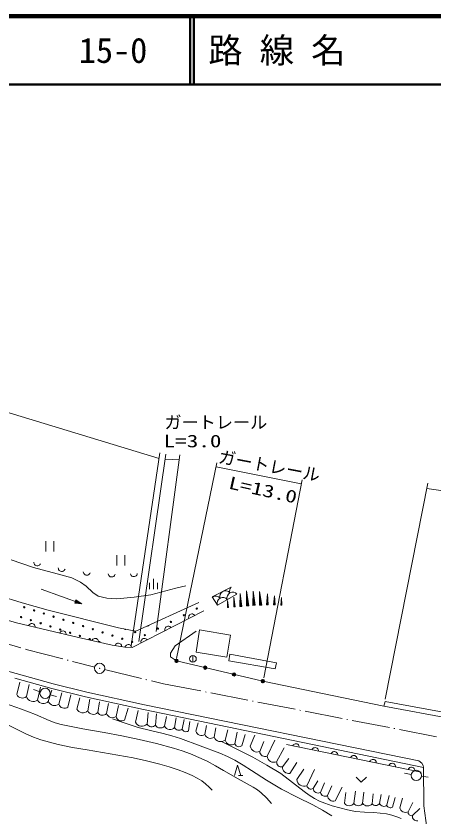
# Model space of a CAD drawing. Units: millimetres, scale not verified. Extents: x 16806 to 656806, y -100581 to 259419.
# Drawn here: x 129167 to 190074, y 142711 to 259419 of the extents above; entities that cross this region are included whole.
import ezdxf
from ezdxf.enums import TextEntityAlignment as Align

# ---------------------------------------------------------------- set-up
doc = ezdxf.new("R2010")
doc.units = ezdxf.units.MM
doc.header["$LTSCALE"] = 1000
doc.linetypes.add('USER1', pattern=[7.000001, 5.508197, -0.688525, 0.114754, -0.688525])
for name, color, linetype, lineweight in [('M-TTL', 2, 'Continuous', 140), ('M-TTL-LINE', 7, 'Continuous', 50), ('S-BGD', 1, 'Continuous', 13), ('S-BGD-HTXT', 6, 'Continuous', 13), ('S-BMK', 3, 'USER1', 13)]:
    doc.layers.add(name, color=color, linetype=linetype, lineweight=lineweight)
doc.layers.add('M-TTL-TXT', color=7, linetype='Continuous')
doc.styles.add('ＭＳ ゴシック', font='')
doc.styles.get('ＭＳ ゴシック').set_extended_font_data('MS Gothic')

# ---------------------------------------------------------------- blocks, each defined once
blk = doc.blocks.new('BUHIN61')
at = {"layer": 'S-BGD'}
for radius in [249, 220, 191, 161, 132, 97.5, 67.5, 38.8, 7.5]:
    blk.add_circle((0, 0), radius, dxfattribs=at)
blk = doc.blocks.new('BUHIN39')
at = {"layer": 'S-BGD'}
blk.add_circle((0, 0), 746, dxfattribs=at)
blk = doc.blocks.new('BUHIN162')
at = {"layer": 'S-BGD'}
blk.add_line((0, 498), (0, -498), dxfattribs=at)
blk.add_circle((0, 0), 498, dxfattribs=at)
blk = doc.blocks.new('BUHIN175')
at = {"layer": 'S-BGD'}
blk.add_lwpolyline([(-490, 100), (-428, 204), (-350, 288), (-235, 377), (-115, 414), (7, 425), (159, 394), (267, 336), (363, 255), (437, 128), (476, 21), (490, -100)], dxfattribs=at)
blk = doc.blocks.new('BUHIN203')
at = {"layer": 'S-BGD'}
blk.add_lwpolyline([(-445, -229), (-462, -108), (-453, 6), (-419, 147), (-348, 251), (-260, 336), (-122, 407), (-1, 429), (124, 426), (261, 373), (359, 314), (445, 229)], dxfattribs=at)
blk = doc.blocks.new('BUHIN207')
at = {"layer": 'S-BGD'}
blk.add_lwpolyline([(-486, 117), (-420, 219), (-339, 300), (-221, 385), (-100, 418), (22, 424), (173, 388), (279, 326), (372, 242), (441, 112), (477, 4), (486, -117)], dxfattribs=at)
blk = doc.blocks.new('BUHIN44')
at = {"layer": 'S-BGD'}
for p, q in [((-578, 750), (-578, -750)), ((574, -750), (574, 750))]:
    blk.add_line(p, q, dxfattribs=at)
blk = doc.blocks.new('BUHIN243')
at = {"layer": 'S-BGD'}
blk.add_lwpolyline([(-750, 356), (0, -352), (750, 356)], dxfattribs=at)
blk = doc.blocks.new('BUHIN45')
at = {"layer": 'S-BGD'}
for p, q in [((-600, 154), (-600, -746)), ((0, 750), (0, -750)), ((600, 154), (600, -746))]:
    blk.add_line(p, q, dxfattribs=at)
blk = doc.blocks.new('BUHIN247')
at = {"layer": 'S-BMK', "linetype": 'Continuous'}
for radius in [746, 22.5]:
    blk.add_circle((0, 0), radius, dxfattribs=at)

msp = doc.modelspace()

# ---------------------------------------------------------------- linework, layer by layer
at = {"layer": 'M-TTL'}
msp.add_line((656806, 259419), (16806, 259419), dxfattribs=at)
at = {"layer": 'M-TTL-LINE'}
for p, q in [((154556, 259419), (154556, 249419)), ((155056, 259419), (155056, 249419)), ((16806, 249419), (656806, 249419))]:
    msp.add_line(p, q, dxfattribs=at)
at = {"layer": 'S-BGD'}
for p, q in [((128457, 180184), (131708, 179079)), ((131708, 179079), (135149, 178157)), ((135149, 178157), (137299, 177543)), ((137299, 177543), (138582, 176902)), ((121720, 176441), (130043, 173934)), ((138582, 176902), (139372, 176354)), ((139372, 176354), (140376, 175412)), ((152450, 176050), (153910, 176415)), ((132815, 175893), (138756, 173785)), ((140376, 175412), (141136, 174864)), ((146398, 174743), (148831, 175077)), ((148831, 175077), (152450, 176050)), ((157769, 174777), (160541, 176210)), ((161366, 175164), (158539, 173598)), ((161948, 173420), (161828, 175097)), ((162900, 173512), (162760, 175454)), ((163854, 173577), (163720, 175431)), ((164809, 173621), (164682, 175387)), ((165796, 173661), (165812, 175077)), ((129231, 171019), (118224, 174212)), ((130043, 173934), (133864, 172847)), ((141136, 174864), (142383, 174591)), ((142383, 174591), (143843, 174499)), ((143843, 174499), (146398, 174743)), ((146639, 169794), (155788, 173980)), ((158539, 173598), (157769, 174777)), ((159975, 173922), (160022, 173266)), ((160042, 173268), (159979, 174150)), ((160015, 173925), (160062, 173269)), ((160900, 174284), (160966, 173366)), ((160945, 173364), (160902, 173954)), ((160993, 173368), (160905, 174604)), ((160955, 174288), (161021, 173370)), ((161049, 173372), (161007, 173962)), ((161821, 174663), (161910, 173417)), ((161882, 173415), (161824, 174216)), ((161896, 174669), (161986, 173423)), ((162024, 173426), (161966, 174226)), ((162743, 173931), (162774, 173503)), ((162752, 174952), (162856, 173509)), ((162823, 173506), (162757, 174434)), ((162840, 174958), (162944, 173515)), ((162988, 173518), (162921, 174445)), ((163001, 173949), (163032, 173521)), ((163704, 173977), (163733, 173569)), ((163713, 174952), (163812, 173574)), ((163780, 173572), (163717, 174457)), ((163797, 174958), (163896, 173580)), ((163937, 173583), (163874, 174468)), ((163950, 173995), (163979, 173586)), ((164666, 174002), (164694, 173613)), ((164675, 174930), (164769, 173619)), ((164739, 173616), (164679, 174459)), ((164755, 174936), (164849, 173624)), ((164889, 173627), (164828, 174470)), ((164901, 174019), (164929, 173630)), ((165707, 173974), (165704, 173662)), ((165740, 173662), (165748, 174338)), ((165776, 174714), (165764, 173662)), ((165840, 174713), (165828, 173661)), ((165860, 173661), (165868, 174337)), ((165895, 173972), (165892, 173660)), ((166740, 173909), (166738, 173655)), ((166767, 173655), (166773, 174204)), ((166796, 174509), (166786, 173655)), ((166812, 173654), (166825, 174805)), ((166848, 174509), (166838, 173654)), ((166864, 173654), (166871, 174203)), ((166893, 173907), (166890, 173653)), ((167790, 173599), (167795, 174064)), ((167814, 174322), (167806, 173599)), ((167828, 173599), (167839, 174572)), ((167858, 174322), (167850, 173599)), ((167872, 173599), (167877, 174063)), ((133864, 172847), (144088, 170256)), ((156516, 172755), (146091, 167398)), ((159971, 173458), (159985, 173264)), ((160007, 173265), (159977, 173687)), ((160082, 173271), (160052, 173692)), ((160088, 173466), (160102, 173272)), ((160894, 173634), (160913, 173362)), ((161058, 173646), (161077, 173374)), ((161813, 173782), (161839, 173412)), ((162035, 173798), (162062, 173428)), ((167767, 173814), (167765, 173600)), ((167897, 173813), (167894, 173598)), ((138257, 168846), (129231, 171019)), ((144088, 170256), (146639, 169794)), ((155424, 169780), (152377, 167635)), ((155923, 169977), (155440, 166718)), ((155923, 169977), (160409, 169212)), ((143166, 167760), (138257, 168846)), ((160409, 169212), (159886, 165973)), ((145005, 167454), (143166, 167760)), ((146091, 167398), (145005, 167454)), ((152377, 167635), (151662, 166562)), ((151662, 166562), (151662, 166034)), ((151662, 166034), (152547, 165457)), ((159886, 165973), (155440, 166718)), ((160168, 165470), (160349, 166416)), ((160349, 166416), (167108, 165189)), ((123500, 165230), (129202, 163609)), ((152547, 165457), (165130, 162501)), ((152547, 165457), (165130, 162501)), ((166907, 164284), (160168, 165470)), ((167108, 165189), (166907, 164284)), ((129202, 163609), (134562, 162127)), ((134383, 161450), (129013, 162935)), ((129298, 160563), (129745, 162352)), ((165130, 162501), (182783, 158852)), ((130671, 160244), (131086, 162000)), ((132687, 160957), (131737, 161270)), ((132300, 159733), (132747, 161617)), ((133865, 159541), (134376, 161202)), ((139305, 160219), (134383, 161450)), ((134562, 162127), (139465, 160901)), ((134121, 160518), (135083, 160245)), ((135398, 159158), (135845, 160787)), ((136739, 158711), (137154, 160499)), ((138020, 158423), (138467, 160052)), ((147728, 158390), (139305, 160219)), ((139465, 160901), (147873, 159075)), ((139617, 158168), (139905, 159893)), ((141086, 157913), (141342, 159477)), ((142364, 157785), (142651, 159254)), ((143737, 157338), (144088, 158934)), ((147873, 159075), (187887, 150882)), ((182952, 159541), (182783, 158852)), ((182783, 158852), (225264, 150996)), ((225062, 151737), (182952, 159541)), ((144982, 156827), (145525, 158583)), ((146563, 156507), (146978, 158232)), ((188551, 149944), (147728, 158390)), ((148256, 156220), (148447, 157944)), ((149469, 156092), (149661, 157721)), ((150811, 155932), (151098, 157370)), ((152280, 155741), (152503, 157146)), ((153366, 155517), (153685, 156891)), ((154292, 155262), (154515, 156635)), ((155374, 155230), (155693, 156443)), ((156683, 154719), (156939, 156028)), ((158024, 154336), (158280, 155709)), ((159653, 153920), (160036, 155389)), ((161058, 153346), (161410, 155070)), ((162080, 153090), (162559, 154751)), ((163310, 153021), (163980, 154650)), ((164683, 152255), (165290, 153724)), ((165769, 151552), (166887, 153884)), ((168561, 153248), (188203, 149257)), ((167142, 150754), (168260, 152798)), ((168004, 150019), (168899, 151233)), ((169090, 149061), (170080, 150626)), ((187887, 150882), (188282, 150575)), ((188282, 150575), (188509, 150227)), ((170080, 148167), (171086, 149684)), ((171565, 147257), (172651, 149652)), ((188509, 150227), (188551, 149944)), ((188551, 149944), (188585, 144333)), ((161604, 148766), (162204, 148766)), ((186763, 148913), (185782, 149104)), ((188241, 148654), (189228, 148499)), ((172459, 146842), (173162, 147960)), ((173513, 146267), (174120, 147672)), ((174567, 145820), (175174, 147257)), ((175685, 145053), (176675, 147065)), ((177026, 144702), (177222, 146267)), ((178404, 144670), (178627, 146459)), ((179681, 144670), (179841, 146331)), ((181054, 144638), (181214, 146107)), ((182140, 144670), (182364, 145979)), ((183226, 144415), (183545, 145852)), ((184024, 144127), (184440, 145564)), ((185110, 144063), (185493, 145468)), ((186292, 143456), (186995, 144830)), ((186931, 142914), (188016, 143936)), ((188585, 144333), (189235, 139540))]:
    msp.add_line(p, q, dxfattribs=at)
for points in [[(132725, 179589), (132656, 179489), (132573, 179411), (132452, 179330), (132330, 179301), (132208, 179298), (132058, 179339), (131954, 179403), (131864, 179490), (131799, 179622), (131766, 179732), (131761, 179853)], [(136306, 178819), (136246, 178713), (136169, 178628), (136056, 178537), (135937, 178498), (135815, 178485), (135663, 178513), (135553, 178568), (135456, 178647), (135380, 178773), (135338, 178880), (135322, 178999)], [(139960, 178304), (139907, 178194), (139836, 178104), (139729, 178006), (139613, 177959), (139492, 177938), (139338, 177956), (139226, 178004), (139123, 178077), (139039, 178197), (138991, 178301), (138967, 178420)], [(143613, 178091), (143570, 177977), (143508, 177881), (143410, 177773), (143299, 177716), (143180, 177684), (143025, 177688), (142909, 177726), (142800, 177788), (142706, 177901), (142648, 178000), (142614, 178116)], [(146836, 178181), (146804, 178064), (146750, 177963), (146663, 177847), (146557, 177780), (146442, 177737), (146287, 177727), (146168, 177755), (146054, 177807), (145949, 177911), (145883, 178004), (145838, 178116)], [(138659, 173819), (137766, 173911), (137908, 174311), (138657, 173820)], [(138013, 174048), (138181, 173989), (138005, 174025), (138022, 174072), (138181, 173989)], [(140224, 168411), (140287, 168515), (140367, 168597), (140484, 168684), (140604, 168719), (140726, 168728), (140878, 168694), (140985, 168635), (141079, 168552), (141151, 168424), (141188, 168316), (141200, 168195)], [(143593, 167689), (143651, 167796), (143726, 167882), (143838, 167975), (143956, 168016), (144078, 168031), (144231, 168006), (144341, 167952), (144440, 167875), (144518, 167750), (144561, 167644), (144579, 167525)], [(145049, 167451), (145095, 167564), (145160, 167658), (145260, 167763), (145373, 167818), (145492, 167847), (145647, 167839), (145763, 167798), (145869, 167732), (145961, 167617), (146016, 167517), (146048, 167400)], [(166397, 144680), (165658, 145477), (164883, 146225), (164336, 146667), (163744, 147067), (161558, 148250), (159403, 149486), (158225, 150182), (157017, 150826), (155824, 151391), (154597, 151906), (153367, 152353), (152109, 152748), (149615, 153411), (147098, 154018), (144578, 154552), (142035, 155029), (138900, 155577), (135768, 156185), (134890, 156443), (134020, 156762), (132016, 157624), (129980, 158434), (126638, 159586)], [(175203, 142886), (173839, 143704), (172438, 144474), (170145, 145589), (167871, 146761), (165651, 148093), (163459, 149478), (162267, 150250), (161047, 150969), (159978, 151506), (158873, 151993), (156023, 153095), (153147, 154142), (151891, 154539), (150609, 154880), (148783, 155290), (146975, 155758), (145090, 156394), (143211, 157033)], [(128183, 156020), (130716, 154757), (131728, 154335), (132771, 153967), (134026, 153600), (135299, 153291), (137415, 152853), (139549, 152473), (142884, 151934), (146218, 151335), (148180, 150908), (150141, 150419), (151481, 150040), (152801, 149604), (153827, 149209), (154841, 148752), (155552, 148381), (156230, 147958), (156782, 147534), (157303, 147057), (157516, 146847), (157728, 146635)], [(185312, 142494), (184674, 142749), (183937, 142974), (183170, 143145), (182250, 143281), (181325, 143357), (179967, 143415), (178621, 143532), (177477, 143760), (176332, 144050), (175244, 144355), (174175, 144716), (173411, 145035), (172664, 145412), (171891, 145886), (171149, 146412), (169464, 147757), (167756, 149044), (165717, 150251), (163655, 151402), (161428, 152526), (159211, 153676)], [(161000, 148766), (161458, 150262), (161915, 148766)]]:
    msp.add_lwpolyline(points, dxfattribs=at)
for points in [[(162097, 173397), (161814, 175282), (161804, 173376)], [(163073, 173486), (162745, 175668), (162733, 173461)], [(164019, 173552), (163706, 175635), (163694, 173529)], [(164966, 173598), (164668, 175581), (164657, 173575)], [(165920, 173632), (165814, 175233), (165672, 173635)], [(138756, 173785), (137897, 174355), (137730, 173884)], [(138562, 173853), (137814, 173934), (137931, 174263)], [(138468, 173887), (137861, 173956), (137953, 174215)], [(138372, 173921), (137909, 173979), (137976, 174168)], [(138277, 173955), (137957, 174002), (137999, 174120)], [(160121, 173256), (159972, 174248), (159966, 173245)], [(161103, 173351), (160895, 174740), (160887, 173336)], [(166913, 173630), (166827, 174931), (166711, 173633)], [(167913, 173579), (167840, 174680), (167743, 173581)]]:
    msp.add_lwpolyline(points, close=True, dxfattribs=at)
for centre in [(130363, 173276), (131791, 172817), (155506, 173080), (129904, 171847), (133219, 172358), (134647, 171900), (153620, 172110), (131332, 171389), (132761, 170930), (134189, 170472), (136075, 171441), (137504, 170983), (138932, 170524), (151733, 171140), (135617, 170013), (137045, 169555), (140360, 170066), (141788, 169607), (143216, 169149), (146531, 169660), (147960, 169201), (149846, 170171), (138473, 169096), (139901, 168638), (144645, 168690), (146073, 168232)]:
    msp.add_circle(centre, 99.5, dxfattribs=at)
for centre, radius, start, end in [((159694, 174848), 821, 39.03369, 198.93962), ((160729, 174647), 821, 39.03369, 198.93962), ((161107, 175631), 821, 136.7435, 198.93962), ((158280, 174065), 821, 39.03369, 125.85236), ((159315, 173864), 821, 39.03369, 198.93962), ((148418, 170629), 99.5, 215.75955, 13.41211), ((145103, 170118), 99.5, 196.61673, 322.84967), ((141330, 168179), 99.5, 340.48012, 174.56299), ((130104, 160919), 881, 203.778, 310.03821), ((131677, 160599), 1067, 199.45192, 305.71213), ((133154, 160224), 985, 209.88884, 316.14905), ((134775, 159925), 988, 202.83365, 309.09386), ((136236, 159437), 884, 198.43495, 304.69516), ((138914, 158895), 1011, 207.77962, 314.03983), ((140447, 158591), 932, 207.00409, 313.2643), ((141773, 158328), 802, 211.1593, 317.41951), ((143218, 158076), 903, 198.83562, 305.09581), ((144551, 157549), 841, 194.56369, 300.8239), ((147517, 156998), 1073, 207.23236, 313.49257), ((148911, 156611), 763, 210.86089, 317.12109), ((150200, 156515), 844, 210.08092, 316.34113), ((151617, 156388), 926, 209.43849, 315.6987), ((152907, 156036), 693, 205.23627, 311.49648), ((153925, 155737), 600, 201.44774, 307.70795), ((156220, 155465), 878, 195.55199, 301.81219), ((157497, 155030), 872, 200.9245, 307.18471), ((158994, 154739), 1050, 202.56963, 308.82982), ((160571, 154160), 949, 194.62088, 300.88107), ((161665, 153601), 658, 202.83365, 309.09386), ((164284, 153153), 983, 187.70227, 293.96249), ((165489, 152311), 808, 183.96466, 290.22485), ((166755, 151668), 993, 186.69638, 292.95659), ((167849, 150710), 708, 176.44382, 282.70403), ((168907, 149947), 905, 175.44623, 281.70644), ((171164, 148269), 1088, 185.36752, 291.62772), ((172168, 147385), 616, 191.96512, 298.22533), ((173202, 146950), 750, 188.25943, 294.51964), ((174208, 146439), 716, 193.8812, 300.14139), ((175414, 145856), 847, 182.43091, 288.69112), ((177727, 145202), 861, 215.54134, 321.80153), ((179042, 145149), 798, 216.8699, 323.1301), ((180380, 145169), 858, 215.53767, 321.79788), ((181585, 145061), 679, 218.55458, 324.81479), ((182779, 144949), 697, 203.62938, 309.88959), ((183733, 144570), 530, 197.07101, 303.33122), ((185929, 144203), 830, 189.68878, 295.94899), ((186815, 143425), 524, 176.50537, 282.76556), ((187601, 142818), 678, 171.8699, 278.1301)]:
    msp.add_arc(centre, radius, start, end, dxfattribs=at)
at = {"layer": 'S-BGD-HTXT'}
for p, q in [((150010, 194965), (63213, 221329)), ((150128, 195751), (145933, 167637)), ((150988, 195590), (147062, 168268)), ((153032, 195483), (149590, 169720)), ((150881, 194841), (152937, 194774)), ((150881, 194841), (152937, 194774)), ((152573, 165806), (158434, 194301)), ((158318, 193737), (170742, 191251)), ((170857, 191846), (165297, 163009)), ((182957, 159893), (189195, 191339)), ((189041, 190562), (231152, 184814))]:
    msp.add_line(p, q, dxfattribs=at)
at = {"layer": 'S-BMK'}
for p, q in [((111121, 172760), (130640, 167123)), ((130640, 167123), (140628, 164559)), ((142083, 164194), (150675, 162117)), ((150675, 162117), (238351, 145107))]:
    msp.add_line(p, q, dxfattribs=at)

# ---------------------------------------------------------------- block references
for name, p in [('BUHIN44', (134106, 182131)), ('BUHIN44', (144433, 180105)), ('BUHIN45', (149200, 176659)), ('BUHIN203', (154779, 171863)), ('BUHIN207', (131488, 170476)), ('BUHIN203', (151304, 170077)), ('BUHIN207', (136001, 169390)), ('BUHIN203', (147829, 168291)), ('BUHIN162', (154939, 165753)), ('BUHIN247', (141354, 164372)), ('BUHIN61', (152547, 165457)), ('BUHIN61', (156742, 164472)), ('BUHIN61', (160936, 163487)), ('BUHIN61', (165130, 162501)), ('BUHIN39', (133399, 160722)), ('BUHIN175', (169964, 152963)), ('BUHIN175', (172770, 152393)), ('BUHIN175', (175576, 151823)), ('BUHIN175', (178382, 151253)), ('BUHIN175', (181188, 150683)), ('BUHIN175', (183994, 150112)), ('BUHIN175', (186800, 149542)), ('BUHIN39', (187500, 148771)), ('BUHIN243', (179469, 148146))]:
    msp.add_blockref(name, p)

# ---------------------------------------------------------------- texts
at = {"layer": 'M-TTL-TXT', "style": 'ＭＳ ゴシック'}
for s, p in [('路 線 名', (157186, 254419)), ('15-0', (138327, 254419))]:
    msp.add_text(s, height=3666, dxfattribs=at).set_placement(p, align=Align.MIDDLE_LEFT)
at = {"layer": 'S-BGD-HTXT', "style": 'ＭＳ ゴシック'}
msp.add_text('ガートレール', height=1833, dxfattribs=at).set_placement((150787, 198751), align=Align.BOTTOM_LEFT)
at = {"layer": 'S-BGD-HTXT', "style": 'ＭＳ ゴシック', "width": 1.35}
msp.add_text('L=3.0', height=1833, dxfattribs=at).set_placement((150682, 196025), align=Align.BOTTOM_LEFT)
at = {"layer": 'S-BGD-HTXT', "style": 'ＭＳ ゴシック'}
msp.add_text('ガートレール', height=1833, rotation=349.3, dxfattribs=at).set_placement((158442, 193822), align=Align.BOTTOM_LEFT)
at = {"layer": 'S-BGD-HTXT', "style": 'ＭＳ ゴシック', "width": 1.35}
msp.add_text('L=13.0', height=1833, rotation=347.4, dxfattribs=at).set_placement((159910, 190047), align=Align.BOTTOM_LEFT)

doc.saveas('drawing.dxf')
